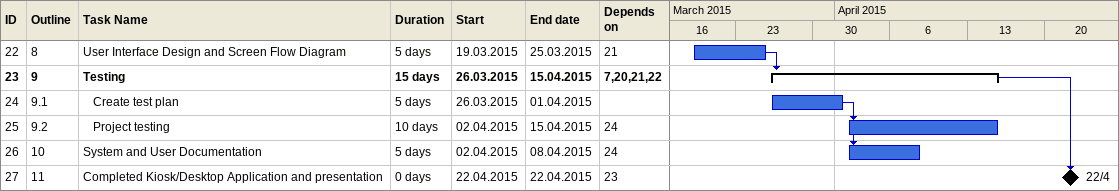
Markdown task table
| ID | WBS | Task | Duration | Start | Finish | Predecessors |
|---|---|---|---|---|---|---|
| 22 | 8 | User Interface Design and Screen Flow Diagram | 5d | 2015-03-19 | 2015-03-25 | 21 |
| 23 | 9 | **Testing** | 15d | 2015-03-26 | 2015-04-15 | 7, 20, 21, 22 |
| 24 | 9.1 | Create test plan | 5d | 2015-03-26 | 2015-04-01 |  |
| 25 | 9.2 | Project testing | 10d | 2015-04-02 | 2015-04-15 | 24 |
| 26 | 10 | System and User Documentation | 5d | 2015-04-02 | 2015-04-08 | 24 |
| 27 | 11 | Completed Kiosk/Desktop Application and presentation | 0d | 2015-04-22 | 2015-04-22 | 23 |
